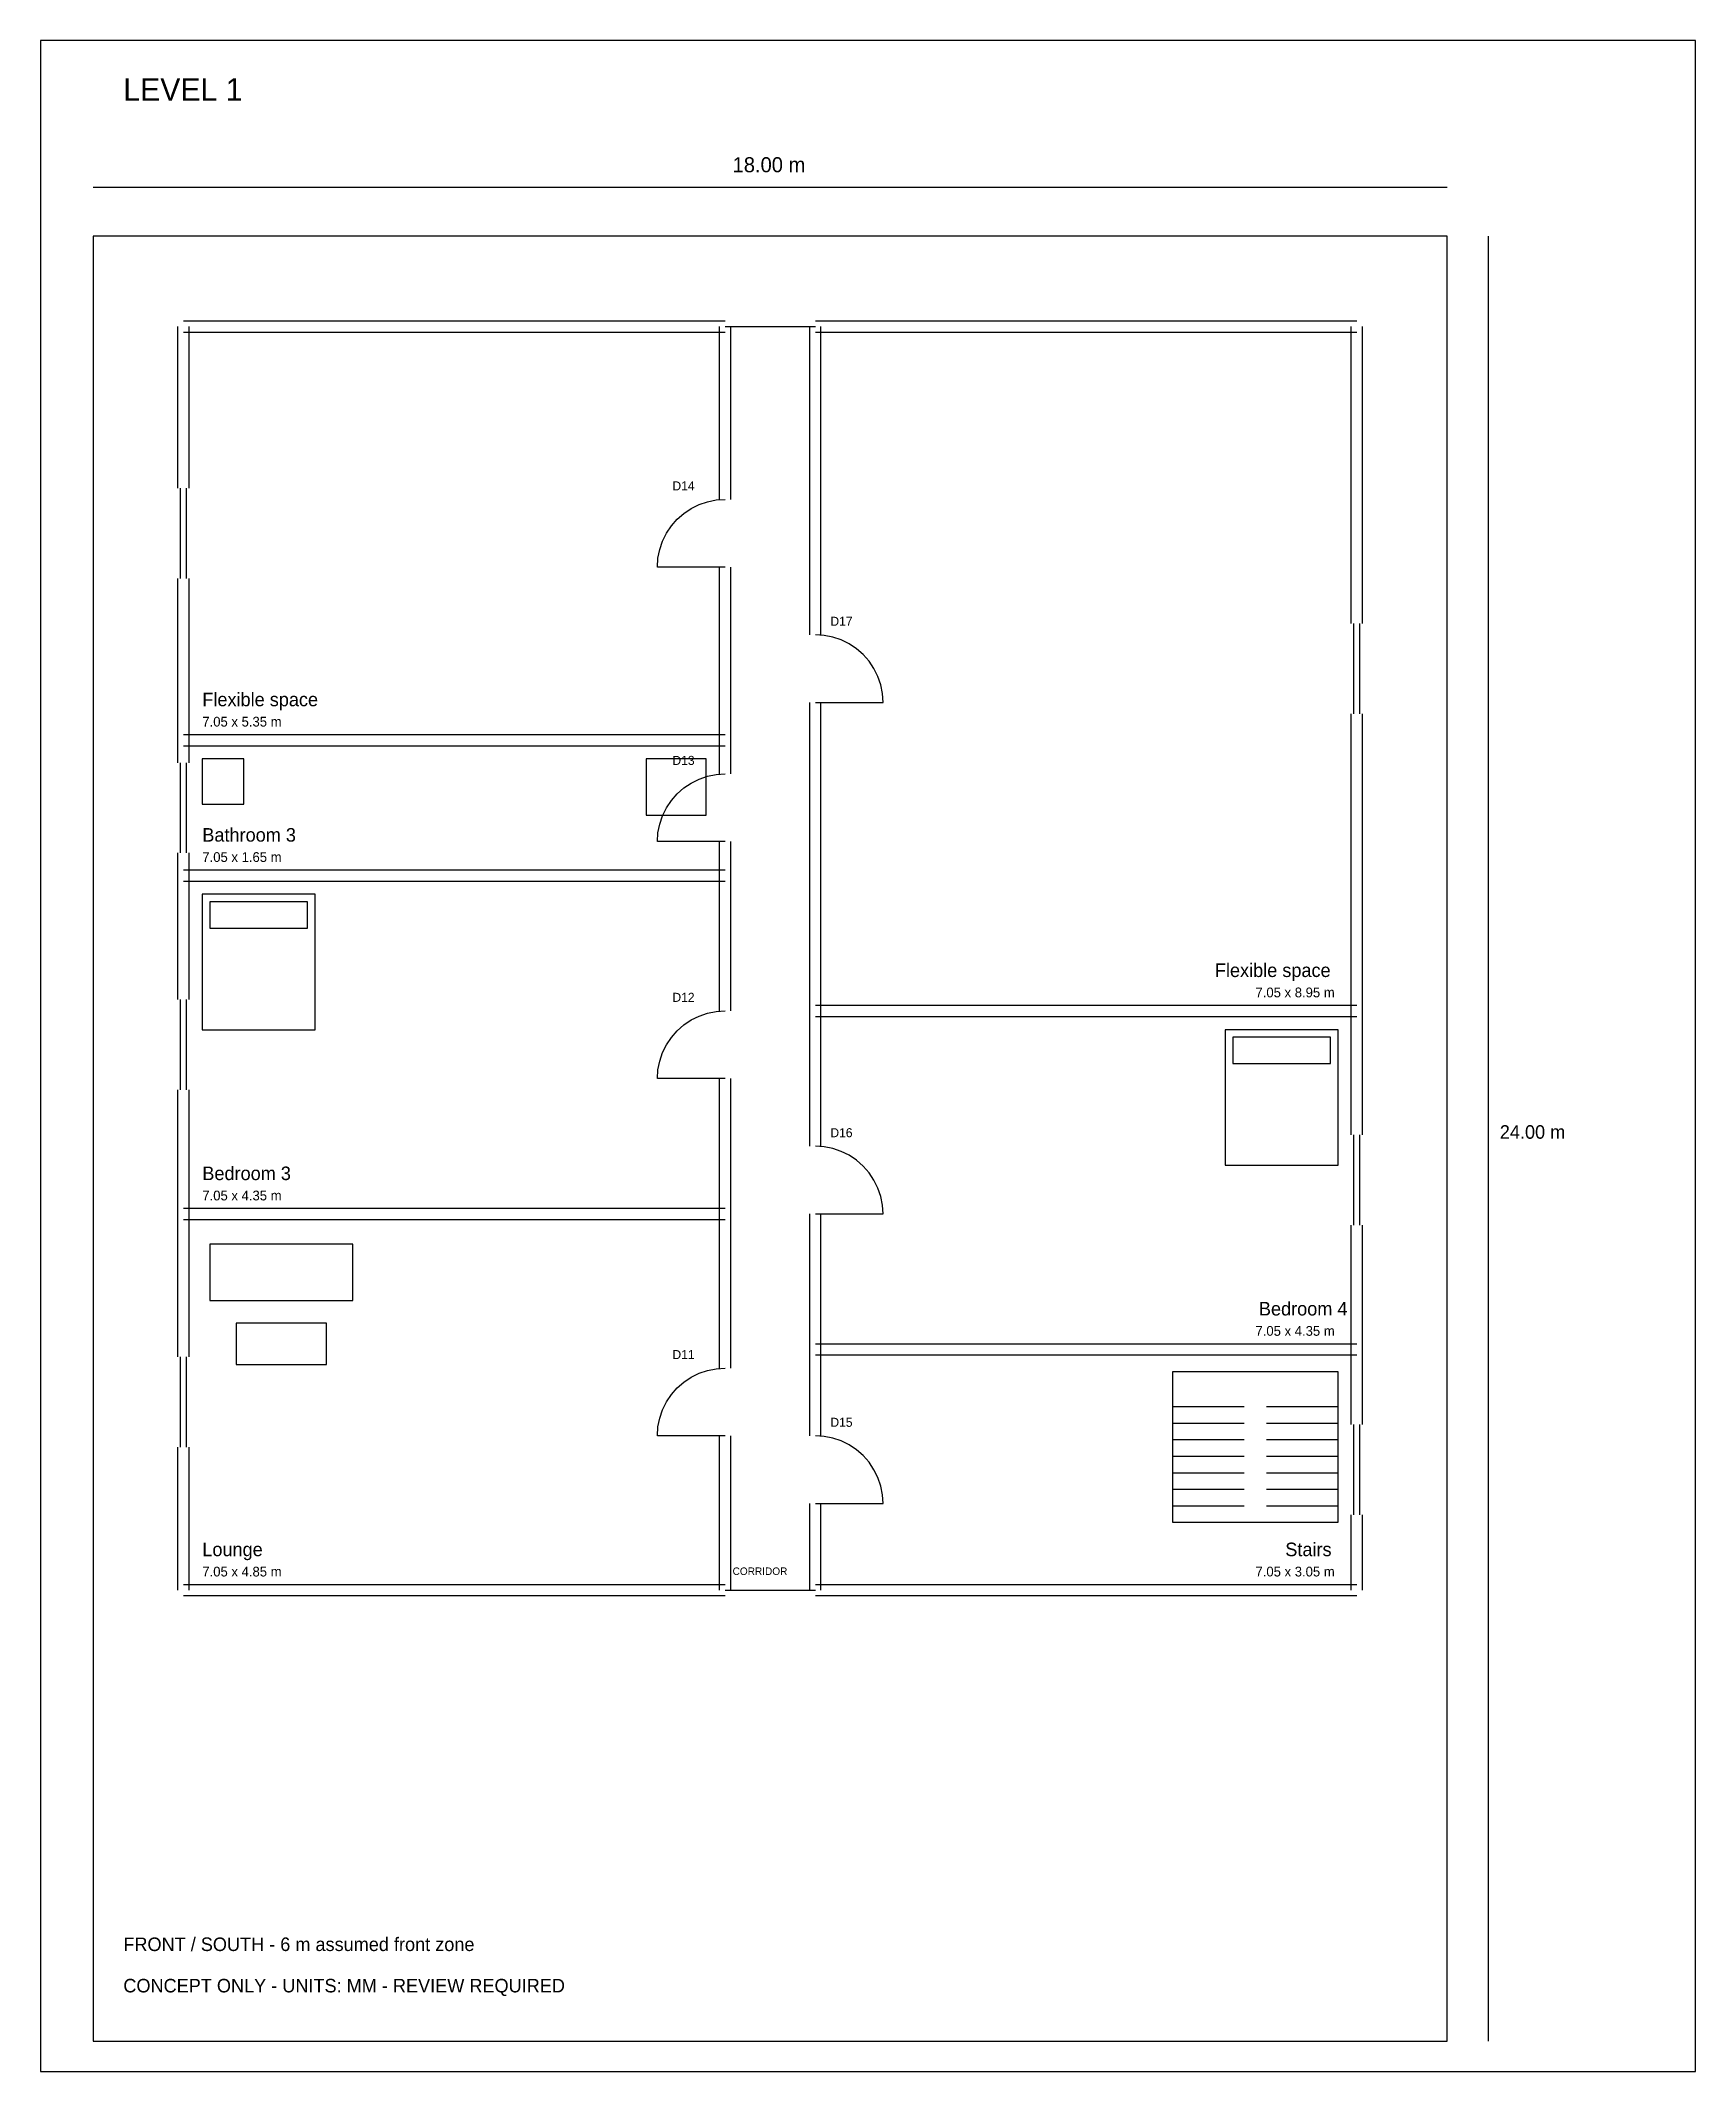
# Model space of a CAD drawing. Header units: millimetres. Extents: x -700 to 21300, y -400 to 26600.
import ezdxf

# ---------------------------------------------------------------- set-up
doc = ezdxf.new("R2010")
doc.units = ezdxf.units.MM
for name, color, linetype in [('DIMENSIONS', 2, 'CONTINUOUS'), ('DOORS', 3, 'CONTINUOUS'), ('FRAME', 8, 'CONTINUOUS'), ('FURNITURE', 8, 'CONTINUOUS'), ('LABELS', 7, 'CONTINUOUS'), ('PLOT', 8, 'CONTINUOUS'), ('STAIRS', 6, 'CONTINUOUS'), ('WALLS', 7, 'CONTINUOUS'), ('WINDOWS', 4, 'CONTINUOUS')]:
    doc.layers.add(name, color=color, linetype=linetype)

msp = doc.modelspace()

# ---------------------------------------------------------------- linework, layer by layer
at = {"layer": 'DIMENSIONS'}
for p, q in [((0, 24650), (18000, 24650)), ((18550, 0), (18550, 24000))]:
    msp.add_line(p, q, dxfattribs=at)
at = {"layer": 'DOORS'}
for p, q in [((7763.6, 20236.4), (7852.1, 20314)), ((7852.1, 20314), (7950, 20379.4)), ((7950, 20379.4), (8055.6, 20431.5)), ((8055.6, 20431.5), (8167.1, 20469.3)), ((8167.1, 20469.3), (8282.5, 20492.3)), ((8282.5, 20492.3), (8400, 20500)), ((7568.5, 19944.4), (7620.6, 20050)), ((7620.6, 20050), (7686, 20147.9)), ((7686, 20147.9), (7763.6, 20236.4)), ((7500, 19600), (7507.7, 19717.5)), ((7507.7, 19717.5), (7530.7, 19832.9)), ((7530.7, 19832.9), (7568.5, 19944.4)), ((8400, 19600), (7500, 19600)), ((9717.5, 18692.3), (9600, 18700)), ((9832.9, 18669.3), (9717.5, 18692.3)), ((9944.4, 18631.5), (9832.9, 18669.3)), ((10050, 18579.4), (9944.4, 18631.5)), ((10147.9, 18514), (10050, 18579.4)), ((10236.4, 18436.4), (10147.9, 18514)), ((10314, 18347.9), (10236.4, 18436.4)), ((10379.4, 18250), (10314, 18347.9)), ((10431.5, 18144.4), (10379.4, 18250)), ((10469.3, 18032.9), (10431.5, 18144.4)), ((10492.3, 17917.5), (10469.3, 18032.9)), ((10500, 17800), (10492.3, 17917.5)), ((9600, 17800), (10500, 17800)), ((7950, 16729.4), (8055.6, 16781.5)), ((8055.6, 16781.5), (8167.1, 16819.3)), ((8167.1, 16819.3), (8282.5, 16842.3)), ((8282.5, 16842.3), (8400, 16850)), ((7620.6, 16400), (7686, 16497.9)), ((7686, 16497.9), (7763.6, 16586.4)), ((7763.6, 16586.4), (7852.1, 16664)), ((7852.1, 16664), (7950, 16729.4)), ((7530.7, 16182.9), (7568.5, 16294.4)), ((7568.5, 16294.4), (7620.6, 16400)), ((7500, 15950), (7507.7, 16067.5)), ((8400, 15950), (7500, 15950)), ((7507.7, 16067.5), (7530.7, 16182.9)), ((7763.6, 13436.4), (7852.1, 13514)), ((7852.1, 13514), (7950, 13579.4)), ((7950, 13579.4), (8055.6, 13631.5)), ((8055.6, 13631.5), (8167.1, 13669.3)), ((8167.1, 13669.3), (8282.5, 13692.3)), ((8282.5, 13692.3), (8400, 13700)), ((7568.5, 13144.4), (7620.6, 13250)), ((7620.6, 13250), (7686, 13347.9)), ((7686, 13347.9), (7763.6, 13436.4)), ((7507.7, 12917.5), (7530.7, 13032.9)), ((7530.7, 13032.9), (7568.5, 13144.4)), ((7500, 12800), (7507.7, 12917.5)), ((8400, 12800), (7500, 12800)), ((9717.5, 11892.3), (9600, 11900)), ((9832.9, 11869.3), (9717.5, 11892.3)), ((9944.4, 11831.5), (9832.9, 11869.3)), ((10050, 11779.4), (9944.4, 11831.5)), ((10147.9, 11714), (10050, 11779.4)), ((10236.4, 11636.4), (10147.9, 11714)), ((10314, 11547.9), (10236.4, 11636.4)), ((10379.4, 11450), (10314, 11547.9)), ((10431.5, 11344.4), (10379.4, 11450)), ((10469.3, 11232.9), (10431.5, 11344.4)), ((10492.3, 11117.5), (10469.3, 11232.9)), ((10500, 11000), (10492.3, 11117.5)), ((9600, 11000), (10500, 11000)), ((8055.6, 8881.5), (8167.1, 8919.3)), ((8167.1, 8919.3), (8282.5, 8942.3)), ((8282.5, 8942.3), (8400, 8950)), ((7686, 8597.9), (7763.6, 8686.4)), ((7763.6, 8686.4), (7852.1, 8764)), ((7852.1, 8764), (7950, 8829.4)), ((7950, 8829.4), (8055.6, 8881.5)), ((7530.7, 8282.9), (7568.5, 8394.4)), ((7568.5, 8394.4), (7620.6, 8500)), ((7620.6, 8500), (7686, 8597.9)), ((7500, 8050), (7507.7, 8167.5)), ((7507.7, 8167.5), (7530.7, 8282.9)), ((8400, 8050), (7500, 8050)), ((9717.5, 8042.3), (9600, 8050)), ((9832.9, 8019.3), (9717.5, 8042.3)), ((9944.4, 7981.5), (9832.9, 8019.3)), ((10050, 7929.4), (9944.4, 7981.5)), ((10147.9, 7864), (10050, 7929.4)), ((10236.4, 7786.4), (10147.9, 7864)), ((10314, 7697.9), (10236.4, 7786.4)), ((10379.4, 7600), (10314, 7697.9)), ((10431.5, 7494.4), (10379.4, 7600)), ((10469.3, 7382.9), (10431.5, 7494.4)), ((10492.3, 7267.5), (10469.3, 7382.9)), ((9600, 7150), (10500, 7150)), ((10500, 7150), (10492.3, 7267.5))]:
    msp.add_line(p, q, dxfattribs=at)
at = {"layer": 'FRAME'}
for p, q in [((21300, 26600), (-700, 26600)), ((-700, 26600), (-700, -400)), ((21300, -400), (21300, 26600)), ((-700, -400), (21300, -400))]:
    msp.add_line(p, q, dxfattribs=at)
at = {"layer": 'FURNITURE'}
for p, q in [((2000, 17050), (1450, 17050)), ((1450, 17050), (1450, 16450)), ((2000, 16450), (2000, 17050)), ((8150, 17050), (7350, 17050)), ((7350, 17050), (7350, 16300)), ((8150, 16300), (8150, 17050)), ((1450, 16450), (2000, 16450)), ((7350, 16300), (8150, 16300)), ((2950, 15250), (1450, 15250)), ((1450, 15250), (1450, 13450)), ((2850, 15150), (1550, 15150)), ((1550, 15150), (1550, 14800)), ((2850, 14800), (2850, 15150)), ((2950, 13450), (2950, 15250)), ((1550, 14800), (2850, 14800)), ((1450, 13450), (2950, 13450)), ((16550, 13450), (15050, 13450)), ((15050, 13450), (15050, 11650)), ((16450, 13350), (15150, 13350)), ((15150, 13350), (15150, 13000)), ((16450, 13000), (16450, 13350)), ((16550, 11650), (16550, 13450)), ((15150, 13000), (16450, 13000)), ((15050, 11650), (16550, 11650)), ((3450, 10600), (1550, 10600)), ((1550, 10600), (1550, 9850)), ((3450, 9850), (3450, 10600)), ((1550, 9850), (3450, 9850)), ((3100, 9550), (1900, 9550)), ((1900, 9550), (1900, 9000)), ((3100, 9000), (3100, 9550)), ((1900, 9000), (3100, 9000))]:
    msp.add_line(p, q, dxfattribs=at)
at = {"layer": 'PLOT'}
for p, q in [((18000, 24000), (0, 24000)), ((0, 24000), (0, 0)), ((18000, 0), (18000, 24000)), ((0, 0), (18000, 0))]:
    msp.add_line(p, q, dxfattribs=at)
at = {"layer": 'STAIRS'}
for p, q in [((16550, 8900), (14350, 8900)), ((14350, 8900), (14350, 6900)), ((16550, 6900), (16550, 8900)), ((14350, 8440), (15300, 8440)), ((15600, 8440), (16550, 8440)), ((14350, 8220), (15300, 8220)), ((15600, 8220), (16550, 8220)), ((14350, 8000), (15300, 8000)), ((15600, 8000), (16550, 8000)), ((14350, 7780), (15300, 7780)), ((14350, 7560), (15300, 7560)), ((15600, 7780), (16550, 7780)), ((15600, 7560), (16550, 7560)), ((14350, 7340), (15300, 7340)), ((15600, 7340), (16550, 7340)), ((14350, 7120), (15300, 7120)), ((15600, 7120), (16550, 7120)), ((14350, 6900), (16550, 6900)), ((14350, 6900), (15300, 6900)), ((15600, 6900), (16550, 6900))]:
    msp.add_line(p, q, dxfattribs=at)
at = {"layer": 'WALLS'}
for p, q in [((1125, 20650), (1125, 22800)), ((1200, 22875), (8400, 22875)), ((1200, 22725), (8400, 22725)), ((1275, 20650), (1275, 22800)), ((8325, 20500), (8325, 22800)), ((8400, 22800), (9600, 22800)), ((8475, 20500), (8475, 22800)), ((9525, 18700), (9525, 22800)), ((9600, 22875), (16800, 22875)), ((9600, 22725), (16800, 22725)), ((9675, 18700), (9675, 22800)), ((16725, 18850), (16725, 22800)), ((16875, 18850), (16875, 22800)), ((1125, 17300), (1125, 19450)), ((1275, 17300), (1275, 19450)), ((8325, 17300), (8325, 19600)), ((8475, 17300), (8475, 19600)), ((9525, 13700), (9525, 17800)), ((9675, 13700), (9675, 17800)), ((16725, 13700), (16725, 17650)), ((16875, 13700), (16875, 17650)), ((1125, 17000), (1125, 17300)), ((1200, 17375), (8400, 17375)), ((1275, 17000), (1275, 17300)), ((8325, 16850), (8325, 17300)), ((8475, 16850), (8475, 17300)), ((1200, 17225), (8400, 17225)), ((8325, 15500), (8325, 15950)), ((8475, 15500), (8475, 15950)), ((1125, 15500), (1125, 15800)), ((1275, 15500), (1275, 15800)), ((1125, 13850), (1125, 15500)), ((1200, 15575), (8400, 15575)), ((1200, 15425), (8400, 15425)), ((1275, 13850), (1275, 15500)), ((8325, 13700), (8325, 15500)), ((8475, 13700), (8475, 15500)), ((9600, 13775), (16800, 13775)), ((9525, 11900), (9525, 13700)), ((9600, 13625), (16800, 13625)), ((9675, 11900), (9675, 13700)), ((16725, 12050), (16725, 13700)), ((16875, 12050), (16875, 13700)), ((8325, 11000), (8325, 12800)), ((8475, 11000), (8475, 12800)), ((1125, 11000), (1125, 12650)), ((1275, 11000), (1275, 12650)), ((1200, 11075), (8400, 11075)), ((1125, 9100), (1125, 11000)), ((1200, 10925), (8400, 10925)), ((1275, 9100), (1275, 11000)), ((8325, 8950), (8325, 11000)), ((8475, 8950), (8475, 11000)), ((9525, 9200), (9525, 11000)), ((9675, 9200), (9675, 11000)), ((16725, 9200), (16725, 10850)), ((16875, 9200), (16875, 10850)), ((9525, 8050), (9525, 9200)), ((9600, 9275), (16800, 9275)), ((9675, 8050), (9675, 9200)), ((16725, 8200), (16725, 9200)), ((16875, 8200), (16875, 9200)), ((9600, 9125), (16800, 9125)), ((1125, 6000), (1125, 7900)), ((1275, 6000), (1275, 7900)), ((8325, 6000), (8325, 8050)), ((8475, 6000), (8475, 8050)), ((9525, 6000), (9525, 7150)), ((9675, 6000), (9675, 7150)), ((16725, 6000), (16725, 7000)), ((16875, 6000), (16875, 7000)), ((1200, 6075), (8400, 6075)), ((8400, 6000), (9600, 6000)), ((9600, 6075), (16800, 6075)), ((1200, 5925), (8400, 5925)), ((9600, 5925), (16800, 5925))]:
    msp.add_line(p, q, dxfattribs=at)
at = {"layer": 'WINDOWS'}
for p, q in [((1160, 19450), (1160, 20650)), ((1240, 19450), (1240, 20650)), ((16760, 17650), (16760, 18850)), ((16840, 17650), (16840, 18850)), ((1160, 15800), (1160, 17000)), ((1240, 15800), (1240, 17000)), ((1160, 12650), (1160, 13850)), ((1240, 12650), (1240, 13850)), ((16760, 10850), (16760, 12050)), ((16840, 10850), (16840, 12050)), ((1160, 7900), (1160, 9100)), ((1240, 7900), (1240, 9100)), ((16760, 7000), (16760, 8200)), ((16840, 7000), (16840, 8200))]:
    msp.add_line(p, q, dxfattribs=at)

# ---------------------------------------------------------------- texts
at = {"layer": 'LABELS'}
for s, height, p in [('LEVEL 1', 300, (400, 25800)), ('18.00 m', 200, (8500, 24850)), ('D14', 120, (7700, 20620)), ('D17', 120, (9800, 18820)), ('Flexible space', 180, (1450, 17750)), ('7.05 x 5.35 m', 130, (1450, 17480)), ('D13', 120, (7700, 16970)), ('Bathroom 3', 180, (1450, 15950)), ('7.05 x 1.65 m', 130, (1450, 15680)), ('Flexible space', 180, (14912, 14150)), ('D12', 120, (7700, 13820)), ('7.05 x 8.95 m', 130, (15451.5, 13880)), ('24.00 m', 180, (18700, 12000)), ('D16', 120, (9800, 12020)), ('Bedroom 3', 180, (1450, 11450)), ('7.05 x 4.35 m', 130, (1450, 11180)), ('Bedroom 4', 180, (15497, 9650)), ('7.05 x 4.35 m', 130, (15451.5, 9380)), ('D11', 120, (7700, 9070)), ('D15', 120, (9800, 8170)), ('Lounge', 180, (1450, 6450)), ('Stairs', 180, (15848, 6450)), ('7.05 x 4.85 m', 130, (1450, 6180)), ('CORRIDOR', 100, (8500, 6200)), ('7.05 x 3.05 m', 130, (15451.5, 6180)), ('FRONT / SOUTH - 6 m assumed front zone', 180, (400, 1200)), ('CONCEPT ONLY - UNITS: MM - REVIEW REQUIRED', 180, (400, 650))]:
    msp.add_text(s, height=height, dxfattribs=at).set_placement(p)

doc.saveas('drawing.dxf')
